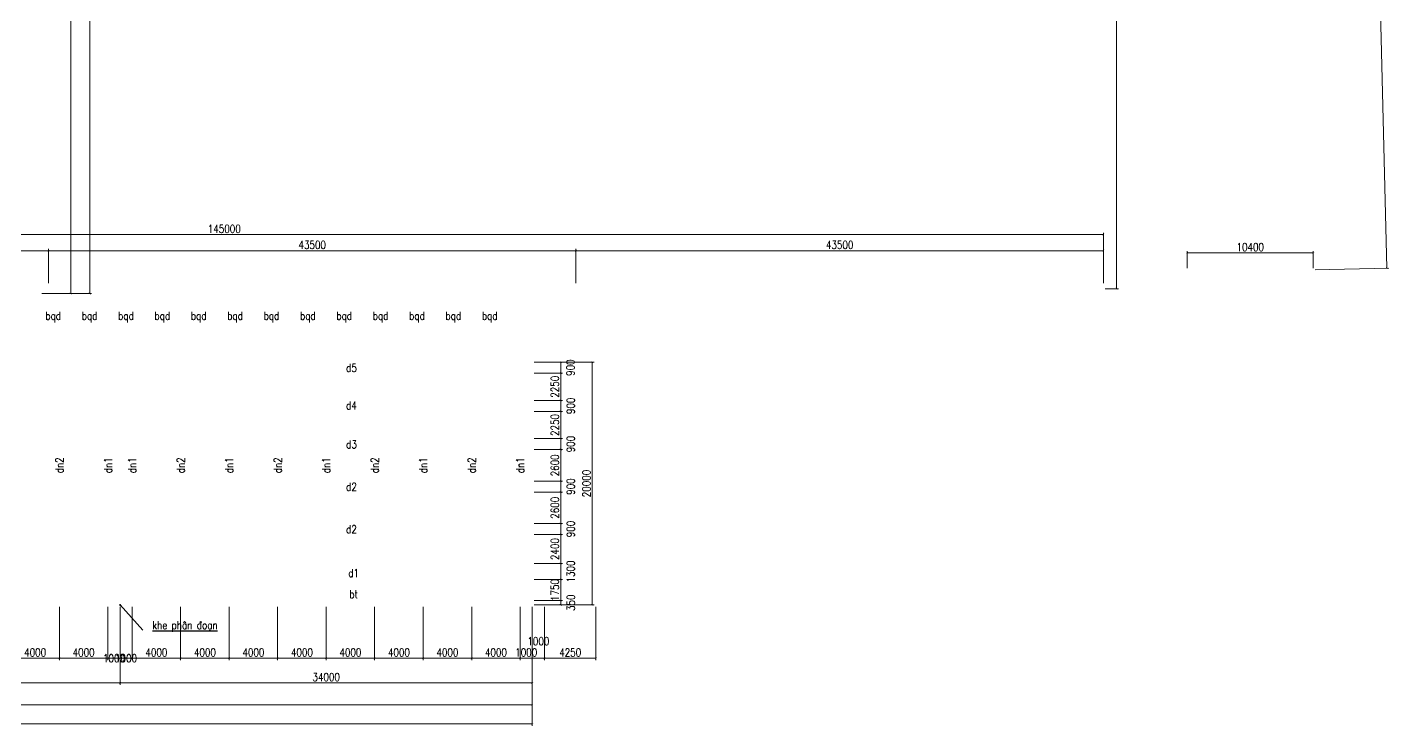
# Model space of a CAD drawing. Header units: inches. Extents: x -1640460 to 2672754, y -1012 to 1209503.
# Drawn here: x 312896 to 425183, y 100738 to 158291 of the extents above; entities that cross this region are included whole.
import ezdxf
from ezdxf.enums import TextEntityAlignment as Align

# ---------------------------------------------------------------- set-up
doc = ezdxf.new("R2010")
doc.units = ezdxf.units.IN
doc.header["$MEASUREMENT"] = 0
doc.layers.add('DAM_KT', color=4, linetype='Continuous')
doc.styles.add('KICH_THUOC', font='vnsimli.shx', dxfattribs={"width": 0.8})
doc.dimstyles.new('DIM_300', dxfattribs={"dimscale": 300, "dimtxt": 2.2, "dimasz": 0.5, "dimexe": 0.5, "dimexo": 0.5, "dimgap": 0.5, "dimtad": 1, "dimdec": 0, "dimdsep": 46, "dimtxsty": 'KICH_THUOC', "dimblk": 'ARCHTICK', "dimcen": 5, "dimclrd": 1, "dimclre": 8, "dimclrt": 256, "dimaunit": 1, "dimadec": 3, "dimazin": 2, "dimtfac": 1, "dimtdec": 0, "dimtix": 1, "dimtmove": 2, "dimatfit": 3, "dimldrblk": 'DOT', "dimfxl": 1, "dimtolj": 1, "dimtzin": 0, "dimlwd": 15, "dimlwe": 9, "dimarcsym": 0})

# ---------------------------------------------------------------- blocks, each defined once
blk = doc.blocks.new('TEXT')
at = {"style": 'KICH_THUOC', "width": 0.8}
blk.add_attdef('NOI_DUNG', text='', height=2.2, dxfattribs=at).set_placement((0, 0), align=Align.BOTTOM_CENTER)
blk = doc.blocks.new('_ArchTick')
at = {"color": 0, "linetype": 'ByBlock', "const_width": 0.15}
blk.add_lwpolyline([(-0.5, -0.5), (0.5, 0.5)], dxfattribs=at)
blk = doc.blocks.new('*D60')
at = {"layer": 'DAM_KT', "color": 8, "lineweight": 9}
for p, q in [((354699, 111044), (357044, 111044)), ((354699, 110694), (357044, 110694))]:
    blk.add_line(p, q, dxfattribs=at)
at = {"layer": 'DAM_KT', "color": 1, "lineweight": 15}
blk.add_line((356894, 110694), (356894, 111044), dxfattribs=at)
at = {"layer": 'Defpoints', "color": 0}
for p in [(354549, 111044), (354549, 110694), (356894, 111044)]:
    blk.add_point(p, dxfattribs=at)
at = {"layer": 'DAM_KT', "color": 1, "lineweight": 15, "xscale": 150, "yscale": 150, "zscale": 150}
for p, rotation in [((356894, 111044), 90), ((356894, 110694), 270)]:
    blk.add_blockref('_ArchTick', p, dxfattribs=dict(at, rotation=rotation))
at = {"layer": 'DAM_KT', "insert": (357729, 110869), "char_height": 660, "attachment_point": 5, "rotation": 90, "style": 'KICH_THUOC'}
blk.add_mtext('\\A1;350', dxfattribs=at)
blk = doc.blocks.new('_Dot')
at = {"color": 0, "linetype": 'ByBlock', "lineweight": -2}
blk.add_line((-0.5, 0), (-1, 0), dxfattribs=at)
at = {"color": 0, "linetype": 'ByBlock', "const_width": 0.5}
blk.add_lwpolyline([(-0.25, 0, 1), (0.25, 0, 1)], format="xyb", close=True, dxfattribs=at)
blk = doc.blocks.new('*D61')
at = {"layer": 'DAM_KT', "color": 8, "lineweight": 9}
for p, q in [((354699, 112794), (357044, 112794)), ((354699, 111044), (357044, 111044))]:
    blk.add_line(p, q, dxfattribs=at)
at = {"layer": 'DAM_KT', "color": 1, "lineweight": 15}
for p, q in [((356894, 112794), (356894, 112944)), ((356894, 111044), (356894, 112794)), ((356894, 111044), (356894, 110894))]:
    blk.add_line(p, q, dxfattribs=at)
at = {"layer": 'Defpoints', "color": 0}
for p in [(354549, 112794), (356894, 112794), (354549, 111044)]:
    blk.add_point(p, dxfattribs=at)
at = {"layer": 'DAM_KT', "color": 1, "lineweight": 15, "xscale": 150, "yscale": 150, "zscale": 150}
for p, rotation in [((356894, 112794), 270), ((356894, 111044), 90)]:
    blk.add_blockref('_ArchTick', p, dxfattribs=dict(at, rotation=rotation))
at = {"layer": 'DAM_KT', "insert": (356414, 111919), "char_height": 660, "attachment_point": 5, "rotation": 90, "style": 'KICH_THUOC'}
blk.add_mtext('\\A1;1750', dxfattribs=at)
blk = doc.blocks.new('*D62')
at = {"layer": 'DAM_KT', "color": 8, "lineweight": 9}
for p, q in [((354699, 114094), (357044, 114094)), ((354699, 112794), (357044, 112794))]:
    blk.add_line(p, q, dxfattribs=at)
at = {"layer": 'DAM_KT', "color": 1, "lineweight": 15}
blk.add_line((356894, 112794), (356894, 114094), dxfattribs=at)
at = {"layer": 'Defpoints', "color": 0}
for p in [(354549, 114094), (356894, 114094), (354549, 112794)]:
    blk.add_point(p, dxfattribs=at)
at = {"layer": 'DAM_KT', "color": 1, "lineweight": 15, "xscale": 150, "yscale": 150, "zscale": 150}
for p, rotation in [((356894, 114094), 90), ((356894, 112794), 270)]:
    blk.add_blockref('_ArchTick', p, dxfattribs=dict(at, rotation=rotation))
at = {"layer": 'DAM_KT', "insert": (357717, 113444), "char_height": 660, "attachment_point": 5, "rotation": 90, "style": 'KICH_THUOC'}
blk.add_mtext('\\A1;1300', dxfattribs=at)
blk = doc.blocks.new('*D63')
at = {"layer": 'DAM_KT', "color": 8, "lineweight": 9}
for p, q in [((354699, 116494), (357044, 116494)), ((354699, 114094), (357044, 114094))]:
    blk.add_line(p, q, dxfattribs=at)
at = {"layer": 'DAM_KT', "color": 1, "lineweight": 15}
blk.add_line((356894, 114094), (356894, 116494), dxfattribs=at)
at = {"layer": 'Defpoints', "color": 0}
for p in [(354549, 116494), (356894, 116494), (354549, 114094)]:
    blk.add_point(p, dxfattribs=at)
at = {"layer": 'DAM_KT', "color": 1, "lineweight": 15, "xscale": 150, "yscale": 150, "zscale": 150}
for p, rotation in [((356894, 116494), 90), ((356894, 114094), 270)]:
    blk.add_blockref('_ArchTick', p, dxfattribs=dict(at, rotation=rotation))
at = {"layer": 'DAM_KT', "insert": (356414, 115294), "char_height": 660, "attachment_point": 5, "rotation": 90, "style": 'KICH_THUOC'}
blk.add_mtext('\\A1;2400', dxfattribs=at)
blk = doc.blocks.new('*D64')
at = {"layer": 'DAM_KT', "color": 8, "lineweight": 9}
for p, q in [((354699, 117394), (357044, 117394)), ((354699, 116494), (357044, 116494))]:
    blk.add_line(p, q, dxfattribs=at)
at = {"layer": 'DAM_KT', "color": 1, "lineweight": 15}
blk.add_line((356894, 116494), (356894, 117394), dxfattribs=at)
at = {"layer": 'Defpoints', "color": 0}
for p in [(354549, 117394), (356894, 117394), (354549, 116494)]:
    blk.add_point(p, dxfattribs=at)
at = {"layer": 'DAM_KT', "color": 1, "lineweight": 15, "xscale": 150, "yscale": 150, "zscale": 150}
for p, rotation in [((356894, 117394), 90), ((356894, 116494), 270)]:
    blk.add_blockref('_ArchTick', p, dxfattribs=dict(at, rotation=rotation))
at = {"layer": 'DAM_KT', "insert": (357717, 116944), "char_height": 660, "attachment_point": 5, "rotation": 90, "style": 'KICH_THUOC'}
blk.add_mtext('\\A1;900', dxfattribs=at)
blk = doc.blocks.new('*D65')
at = {"layer": 'DAM_KT', "color": 8, "lineweight": 9}
for p, q in [((354699, 119994), (357044, 119994)), ((354699, 117394), (357044, 117394))]:
    blk.add_line(p, q, dxfattribs=at)
at = {"layer": 'DAM_KT', "color": 1, "lineweight": 15}
blk.add_line((356894, 117394), (356894, 119994), dxfattribs=at)
at = {"layer": 'Defpoints', "color": 0}
for p in [(354549, 119994), (356894, 119994), (354549, 117394)]:
    blk.add_point(p, dxfattribs=at)
at = {"layer": 'DAM_KT', "color": 1, "lineweight": 15, "xscale": 150, "yscale": 150, "zscale": 150}
for p, rotation in [((356894, 119994), 90), ((356894, 117394), 270)]:
    blk.add_blockref('_ArchTick', p, dxfattribs=dict(at, rotation=rotation))
at = {"layer": 'DAM_KT', "insert": (356414, 118694), "char_height": 660, "attachment_point": 5, "rotation": 90, "style": 'KICH_THUOC'}
blk.add_mtext('\\A1;2600', dxfattribs=at)
blk = doc.blocks.new('*D66')
at = {"layer": 'DAM_KT', "color": 8, "lineweight": 9}
for p, q in [((354699, 120894), (357044, 120894)), ((354699, 119994), (357044, 119994))]:
    blk.add_line(p, q, dxfattribs=at)
at = {"layer": 'DAM_KT', "color": 1, "lineweight": 15}
blk.add_line((356894, 119994), (356894, 120894), dxfattribs=at)
at = {"layer": 'Defpoints', "color": 0}
for p in [(354549, 120894), (356894, 120894), (354549, 119994)]:
    blk.add_point(p, dxfattribs=at)
at = {"layer": 'DAM_KT', "color": 1, "lineweight": 15, "xscale": 150, "yscale": 150, "zscale": 150}
for p, rotation in [((356894, 120894), 90), ((356894, 119994), 270)]:
    blk.add_blockref('_ArchTick', p, dxfattribs=dict(at, rotation=rotation))
at = {"layer": 'DAM_KT', "insert": (357717, 120444), "char_height": 660, "attachment_point": 5, "rotation": 90, "style": 'KICH_THUOC'}
blk.add_mtext('\\A1;900', dxfattribs=at)
blk = doc.blocks.new('*D67')
at = {"layer": 'DAM_KT', "color": 8, "lineweight": 9}
for p, q in [((354699, 123494), (357044, 123494)), ((354699, 120894), (357044, 120894))]:
    blk.add_line(p, q, dxfattribs=at)
at = {"layer": 'DAM_KT', "color": 1, "lineweight": 15}
blk.add_line((356894, 120894), (356894, 123494), dxfattribs=at)
at = {"layer": 'Defpoints', "color": 0}
for p in [(354549, 123494), (356894, 123494), (354549, 120894)]:
    blk.add_point(p, dxfattribs=at)
at = {"layer": 'DAM_KT', "color": 1, "lineweight": 15, "xscale": 150, "yscale": 150, "zscale": 150}
for p, rotation in [((356894, 123494), 90), ((356894, 120894), 270)]:
    blk.add_blockref('_ArchTick', p, dxfattribs=dict(at, rotation=rotation))
at = {"layer": 'DAM_KT', "insert": (356414, 122194), "char_height": 660, "attachment_point": 5, "rotation": 90, "style": 'KICH_THUOC'}
blk.add_mtext('\\A1;2600', dxfattribs=at)
blk = doc.blocks.new('*D68')
at = {"layer": 'DAM_KT', "color": 8, "lineweight": 9}
for p, q in [((354699, 124394), (357044, 124394)), ((354699, 123494), (357044, 123494))]:
    blk.add_line(p, q, dxfattribs=at)
at = {"layer": 'DAM_KT', "color": 1, "lineweight": 15}
blk.add_line((356894, 123494), (356894, 124394), dxfattribs=at)
at = {"layer": 'Defpoints', "color": 0}
for p in [(354549, 124394), (356894, 124394), (354549, 123494)]:
    blk.add_point(p, dxfattribs=at)
at = {"layer": 'DAM_KT', "color": 1, "lineweight": 15, "xscale": 150, "yscale": 150, "zscale": 150}
for p, rotation in [((356894, 124394), 90), ((356894, 123494), 270)]:
    blk.add_blockref('_ArchTick', p, dxfattribs=dict(at, rotation=rotation))
at = {"layer": 'DAM_KT', "insert": (357717, 123944), "char_height": 660, "attachment_point": 5, "rotation": 90, "style": 'KICH_THUOC'}
blk.add_mtext('\\A1;900', dxfattribs=at)
blk = doc.blocks.new('*D69')
at = {"layer": 'DAM_KT', "color": 8, "lineweight": 9}
for p, q in [((354699, 126644), (357044, 126644)), ((354699, 124394), (357044, 124394))]:
    blk.add_line(p, q, dxfattribs=at)
at = {"layer": 'DAM_KT', "color": 1, "lineweight": 15}
blk.add_line((356894, 124394), (356894, 126644), dxfattribs=at)
at = {"layer": 'Defpoints', "color": 0}
for p in [(354549, 126644), (356894, 126644), (354549, 124394)]:
    blk.add_point(p, dxfattribs=at)
at = {"layer": 'DAM_KT', "color": 1, "lineweight": 15, "xscale": 150, "yscale": 150, "zscale": 150}
for p, rotation in [((356894, 126644), 90), ((356894, 124394), 270)]:
    blk.add_blockref('_ArchTick', p, dxfattribs=dict(at, rotation=rotation))
at = {"layer": 'DAM_KT', "insert": (356414, 125519), "char_height": 660, "attachment_point": 5, "rotation": 90, "style": 'KICH_THUOC'}
blk.add_mtext('\\A1;2250', dxfattribs=at)
blk = doc.blocks.new('*D70')
at = {"layer": 'DAM_KT', "color": 8, "lineweight": 9}
for p, q in [((354699, 127544), (357044, 127544)), ((354699, 126644), (357044, 126644))]:
    blk.add_line(p, q, dxfattribs=at)
at = {"layer": 'DAM_KT', "color": 1, "lineweight": 15}
blk.add_line((356894, 126644), (356894, 127544), dxfattribs=at)
at = {"layer": 'Defpoints', "color": 0}
for p in [(354549, 127544), (356894, 127544), (354549, 126644)]:
    blk.add_point(p, dxfattribs=at)
at = {"layer": 'DAM_KT', "color": 1, "lineweight": 15, "xscale": 150, "yscale": 150, "zscale": 150}
for p, rotation in [((356894, 127544), 90), ((356894, 126644), 270)]:
    blk.add_blockref('_ArchTick', p, dxfattribs=dict(at, rotation=rotation))
at = {"layer": 'DAM_KT', "insert": (357717, 127094), "char_height": 660, "attachment_point": 5, "rotation": 90, "style": 'KICH_THUOC'}
blk.add_mtext('\\A1;900', dxfattribs=at)
blk = doc.blocks.new('*D71')
at = {"layer": 'DAM_KT', "color": 8, "lineweight": 9}
for p, q in [((354699, 129794), (357044, 129794)), ((354699, 127544), (357044, 127544))]:
    blk.add_line(p, q, dxfattribs=at)
at = {"layer": 'DAM_KT', "color": 1, "lineweight": 15}
blk.add_line((356894, 127544), (356894, 129794), dxfattribs=at)
at = {"layer": 'Defpoints', "color": 0}
for p in [(354549, 129794), (356894, 129794), (354549, 127544)]:
    blk.add_point(p, dxfattribs=at)
at = {"layer": 'DAM_KT', "color": 1, "lineweight": 15, "xscale": 150, "yscale": 150, "zscale": 150}
for p, rotation in [((356894, 129794), 90), ((356894, 127544), 270)]:
    blk.add_blockref('_ArchTick', p, dxfattribs=dict(at, rotation=rotation))
at = {"layer": 'DAM_KT', "insert": (356414, 128669), "char_height": 660, "attachment_point": 5, "rotation": 90, "style": 'KICH_THUOC'}
blk.add_mtext('\\A1;2250', dxfattribs=at)
blk = doc.blocks.new('*D72')
at = {"layer": 'DAM_KT', "color": 8, "lineweight": 9}
for p, q in [((354699, 130694), (357044, 130694)), ((354699, 129794), (357044, 129794))]:
    blk.add_line(p, q, dxfattribs=at)
at = {"layer": 'DAM_KT', "color": 1, "lineweight": 15}
blk.add_line((356894, 129794), (356894, 130694), dxfattribs=at)
at = {"layer": 'Defpoints', "color": 0}
for p in [(354549, 130694), (356894, 130694), (354549, 129794)]:
    blk.add_point(p, dxfattribs=at)
at = {"layer": 'DAM_KT', "color": 1, "lineweight": 15, "xscale": 150, "yscale": 150, "zscale": 150}
for p, rotation in [((356894, 130694), 90), ((356894, 129794), 270)]:
    blk.add_blockref('_ArchTick', p, dxfattribs=dict(at, rotation=rotation))
at = {"layer": 'DAM_KT', "insert": (357696, 130244), "char_height": 660, "attachment_point": 5, "rotation": 90, "style": 'KICH_THUOC'}
blk.add_mtext('\\A1;900', dxfattribs=at)
blk = doc.blocks.new('*D73')
at = {"layer": 'DAM_KT', "color": 8, "lineweight": 9}
for p, q in [((354699, 130694), (359645, 130694)), ((354699, 110694), (359645, 110694))]:
    blk.add_line(p, q, dxfattribs=at)
at = {"layer": 'DAM_KT', "color": 1, "lineweight": 15}
blk.add_line((359495, 110694), (359495, 130694), dxfattribs=at)
at = {"layer": 'Defpoints', "color": 0}
for p in [(354549, 130694), (359495, 130694), (354549, 110694)]:
    blk.add_point(p, dxfattribs=at)
at = {"layer": 'DAM_KT', "color": 1, "lineweight": 15, "xscale": 150, "yscale": 150, "zscale": 150}
for p, rotation in [((359495, 130694), 90), ((359495, 110694), 270)]:
    blk.add_blockref('_ArchTick', p, dxfattribs=dict(at, rotation=rotation))
at = {"layer": 'DAM_KT', "insert": (359015, 120694), "char_height": 660, "attachment_point": 5, "rotation": 90, "style": 'KICH_THUOC'}
blk.add_mtext('\\A1;20000', dxfattribs=at)
blk = doc.blocks.new('*D74')
at = {"layer": 'DAM_KT', "color": 8, "lineweight": 9}
for p, q in [((320549, 110544), (320549, 104119)), ((354549, 110244), (354549, 104119))]:
    blk.add_line(p, q, dxfattribs=at)
at = {"layer": 'DAM_KT', "color": 1, "lineweight": 15}
blk.add_line((320549, 104269), (354549, 104269), dxfattribs=at)
at = {"layer": 'Defpoints', "color": 0}
for p in [(320549, 110694), (354549, 110394), (354549, 104269)]:
    blk.add_point(p, dxfattribs=at)
at = {"layer": 'DAM_KT', "color": 1, "lineweight": 15, "xscale": 150, "yscale": 150, "zscale": 150, "rotation": 180}
blk.add_blockref('_ArchTick', (320549, 104269), dxfattribs=at)
at = {"layer": 'DAM_KT', "color": 1, "lineweight": 15, "xscale": 150, "yscale": 150, "zscale": 150}
blk.add_blockref('_ArchTick', (354549, 104269), dxfattribs=at)
at = {"layer": 'DAM_KT', "insert": (337549, 104749), "char_height": 660, "attachment_point": 5, "style": 'KICH_THUOC'}
blk.add_mtext('\\A1;34000', dxfattribs=at)
blk = doc.blocks.new('*D75')
at = {"layer": 'DAM_KT', "color": 8, "lineweight": 9}
for p, q in [((286549, 110544), (286549, 104119)), ((320549, 110244), (320549, 104119))]:
    blk.add_line(p, q, dxfattribs=at)
at = {"layer": 'DAM_KT', "color": 1, "lineweight": 15}
blk.add_line((286549, 104269), (320549, 104269), dxfattribs=at)
at = {"layer": 'Defpoints', "color": 0}
for p in [(286549, 110694), (320549, 110394), (320549, 104269)]:
    blk.add_point(p, dxfattribs=at)
at = {"layer": 'DAM_KT', "color": 1, "lineweight": 15, "xscale": 150, "yscale": 150, "zscale": 150, "rotation": 180}
blk.add_blockref('_ArchTick', (286549, 104269), dxfattribs=at)
at = {"layer": 'DAM_KT', "color": 1, "lineweight": 15, "xscale": 150, "yscale": 150, "zscale": 150}
blk.add_blockref('_ArchTick', (320549, 104269), dxfattribs=at)
at = {"layer": 'DAM_KT', "insert": (303549, 104749), "char_height": 660, "attachment_point": 5, "style": 'KICH_THUOC'}
blk.add_mtext('\\A1;34000', dxfattribs=at)
blk = doc.blocks.new('*D77')
at = {"layer": 'DAM_KT', "color": 8, "lineweight": 9}
for p, q in [((252549, 110544), (252549, 102311)), ((354549, 110544), (354549, 102311))]:
    blk.add_line(p, q, dxfattribs=at)
at = {"layer": 'DAM_KT', "color": 1, "lineweight": 15}
blk.add_line((354549, 102461), (252549, 102461), dxfattribs=at)
at = {"layer": 'Defpoints', "color": 0}
for p in [(252549, 110694), (354549, 110694), (252549, 102461)]:
    blk.add_point(p, dxfattribs=at)
at = {"layer": 'DAM_KT', "color": 1, "lineweight": 15, "xscale": 150, "yscale": 150, "zscale": 150, "rotation": 180}
blk.add_blockref('_ArchTick', (252549, 102461), dxfattribs=at)
at = {"layer": 'DAM_KT', "color": 1, "lineweight": 15, "xscale": 150, "yscale": 150, "zscale": 150}
blk.add_blockref('_ArchTick', (354549, 102461), dxfattribs=at)
at = {"layer": 'DAM_KT', "insert": (303549, 102941), "char_height": 660, "attachment_point": 5, "style": 'KICH_THUOC'}
blk.add_mtext('\\A1;102000', dxfattribs=at)
blk = doc.blocks.new('*D78')
at = {"layer": 'DAM_KT', "color": 8, "lineweight": 9}
for p, q in [((320549, 110544), (320549, 106145)), ((321549, 110544), (321549, 106145))]:
    blk.add_line(p, q, dxfattribs=at)
at = {"layer": 'DAM_KT', "color": 1, "lineweight": 15}
blk.add_line((321549, 106295), (320549, 106295), dxfattribs=at)
at = {"layer": 'Defpoints', "color": 0}
for p in [(320549, 110694), (321549, 110694), (320549, 106295)]:
    blk.add_point(p, dxfattribs=at)
at = {"layer": 'DAM_KT', "color": 1, "lineweight": 15, "xscale": 150, "yscale": 150, "zscale": 150, "rotation": 180}
blk.add_blockref('_ArchTick', (320549, 106295), dxfattribs=at)
at = {"layer": 'DAM_KT', "color": 1, "lineweight": 15, "xscale": 150, "yscale": 150, "zscale": 150}
blk.add_blockref('_ArchTick', (321549, 106295), dxfattribs=at)
at = {"layer": 'DAM_KT', "insert": (321049, 106295), "char_height": 660, "attachment_point": 5, "style": 'KICH_THUOC'}
blk.add_mtext('\\A1;1000', dxfattribs=at)
blk = doc.blocks.new('*D79')
at = {"layer": 'DAM_KT', "color": 8, "lineweight": 9}
for p, q in [((321549, 110544), (321549, 106145)), ((325549, 110544), (325549, 106145))]:
    blk.add_line(p, q, dxfattribs=at)
at = {"layer": 'DAM_KT', "color": 1, "lineweight": 15}
blk.add_line((321549, 106295), (325549, 106295), dxfattribs=at)
at = {"layer": 'Defpoints', "color": 0}
for p in [(321549, 110694), (325549, 110694), (325549, 106295)]:
    blk.add_point(p, dxfattribs=at)
at = {"layer": 'DAM_KT', "color": 1, "lineweight": 15, "xscale": 150, "yscale": 150, "zscale": 150, "rotation": 180}
blk.add_blockref('_ArchTick', (321549, 106295), dxfattribs=at)
at = {"layer": 'DAM_KT', "color": 1, "lineweight": 15, "xscale": 150, "yscale": 150, "zscale": 150}
blk.add_blockref('_ArchTick', (325549, 106295), dxfattribs=at)
at = {"layer": 'DAM_KT', "insert": (323549, 106775), "char_height": 660, "attachment_point": 5, "style": 'KICH_THUOC'}
blk.add_mtext('\\A1;4000', dxfattribs=at)
blk = doc.blocks.new('*D80')
at = {"layer": 'DAM_KT', "color": 8, "lineweight": 9}
for p, q in [((353549, 110544), (353549, 106145)), ((354549, 110544), (354549, 106145))]:
    blk.add_line(p, q, dxfattribs=at)
at = {"layer": 'DAM_KT', "color": 1, "lineweight": 15}
for p, q in [((353549, 106295), (353399, 106295)), ((353549, 106295), (354549, 106295)), ((354549, 106295), (354699, 106295))]:
    blk.add_line(p, q, dxfattribs=at)
at = {"layer": 'Defpoints', "color": 0}
for p in [(353549, 110694), (354549, 110694), (354549, 106295)]:
    blk.add_point(p, dxfattribs=at)
at = {"layer": 'DAM_KT', "color": 1, "lineweight": 15, "xscale": 150, "yscale": 150, "zscale": 150}
blk.add_blockref('_ArchTick', (353549, 106295), dxfattribs=at)
at = {"layer": 'DAM_KT', "color": 1, "lineweight": 15, "xscale": 150, "yscale": 150, "zscale": 150, "rotation": 180}
blk.add_blockref('_ArchTick', (354549, 106295), dxfattribs=at)
at = {"layer": 'DAM_KT', "insert": (354049, 106775), "char_height": 660, "attachment_point": 5, "style": 'KICH_THUOC'}
blk.add_mtext('\\A1;1000', dxfattribs=at)
blk = doc.blocks.new('*D81')
at = {"layer": 'DAM_KT', "color": 8, "lineweight": 9}
for p, q in [((325549, 110544), (325549, 106145)), ((329549, 110544), (329549, 106145))]:
    blk.add_line(p, q, dxfattribs=at)
at = {"layer": 'DAM_KT', "color": 1, "lineweight": 15}
blk.add_line((325549, 106295), (329549, 106295), dxfattribs=at)
at = {"layer": 'Defpoints', "color": 0}
for p in [(325549, 110694), (329549, 110694), (329549, 106295)]:
    blk.add_point(p, dxfattribs=at)
at = {"layer": 'DAM_KT', "color": 1, "lineweight": 15, "xscale": 150, "yscale": 150, "zscale": 150, "rotation": 180}
blk.add_blockref('_ArchTick', (325549, 106295), dxfattribs=at)
at = {"layer": 'DAM_KT', "color": 1, "lineweight": 15, "xscale": 150, "yscale": 150, "zscale": 150}
blk.add_blockref('_ArchTick', (329549, 106295), dxfattribs=at)
at = {"layer": 'DAM_KT', "insert": (327549, 106775), "char_height": 660, "attachment_point": 5, "style": 'KICH_THUOC'}
blk.add_mtext('\\A1;4000', dxfattribs=at)
blk = doc.blocks.new('*D82')
at = {"layer": 'DAM_KT', "color": 8, "lineweight": 9}
for p, q in [((329549, 110544), (329549, 106145)), ((333549, 110544), (333549, 106145))]:
    blk.add_line(p, q, dxfattribs=at)
at = {"layer": 'DAM_KT', "color": 1, "lineweight": 15}
blk.add_line((329549, 106295), (333549, 106295), dxfattribs=at)
at = {"layer": 'Defpoints', "color": 0}
for p in [(329549, 110694), (333549, 110694), (333549, 106295)]:
    blk.add_point(p, dxfattribs=at)
at = {"layer": 'DAM_KT', "color": 1, "lineweight": 15, "xscale": 150, "yscale": 150, "zscale": 150, "rotation": 180}
blk.add_blockref('_ArchTick', (329549, 106295), dxfattribs=at)
at = {"layer": 'DAM_KT', "color": 1, "lineweight": 15, "xscale": 150, "yscale": 150, "zscale": 150}
blk.add_blockref('_ArchTick', (333549, 106295), dxfattribs=at)
at = {"layer": 'DAM_KT', "insert": (331549, 106775), "char_height": 660, "attachment_point": 5, "style": 'KICH_THUOC'}
blk.add_mtext('\\A1;4000', dxfattribs=at)
blk = doc.blocks.new('*D83')
at = {"layer": 'DAM_KT', "color": 8, "lineweight": 9}
for p, q in [((333549, 110544), (333549, 106145)), ((337549, 110544), (337549, 106145))]:
    blk.add_line(p, q, dxfattribs=at)
at = {"layer": 'DAM_KT', "color": 1, "lineweight": 15}
blk.add_line((333549, 106295), (337549, 106295), dxfattribs=at)
at = {"layer": 'Defpoints', "color": 0}
for p in [(333549, 110694), (337549, 110694), (337549, 106295)]:
    blk.add_point(p, dxfattribs=at)
at = {"layer": 'DAM_KT', "color": 1, "lineweight": 15, "xscale": 150, "yscale": 150, "zscale": 150, "rotation": 180}
blk.add_blockref('_ArchTick', (333549, 106295), dxfattribs=at)
at = {"layer": 'DAM_KT', "color": 1, "lineweight": 15, "xscale": 150, "yscale": 150, "zscale": 150}
blk.add_blockref('_ArchTick', (337549, 106295), dxfattribs=at)
at = {"layer": 'DAM_KT', "insert": (335549, 106775), "char_height": 660, "attachment_point": 5, "style": 'KICH_THUOC'}
blk.add_mtext('\\A1;4000', dxfattribs=at)
blk = doc.blocks.new('*D84')
at = {"layer": 'DAM_KT', "color": 8, "lineweight": 9}
for p, q in [((337549, 110544), (337549, 106145)), ((341549, 110544), (341549, 106145))]:
    blk.add_line(p, q, dxfattribs=at)
at = {"layer": 'DAM_KT', "color": 1, "lineweight": 15}
blk.add_line((337549, 106295), (341549, 106295), dxfattribs=at)
at = {"layer": 'Defpoints', "color": 0}
for p in [(337549, 110694), (341549, 110694), (341549, 106295)]:
    blk.add_point(p, dxfattribs=at)
at = {"layer": 'DAM_KT', "color": 1, "lineweight": 15, "xscale": 150, "yscale": 150, "zscale": 150, "rotation": 180}
blk.add_blockref('_ArchTick', (337549, 106295), dxfattribs=at)
at = {"layer": 'DAM_KT', "color": 1, "lineweight": 15, "xscale": 150, "yscale": 150, "zscale": 150}
blk.add_blockref('_ArchTick', (341549, 106295), dxfattribs=at)
at = {"layer": 'DAM_KT', "insert": (339549, 106775), "char_height": 660, "attachment_point": 5, "style": 'KICH_THUOC'}
blk.add_mtext('\\A1;4000', dxfattribs=at)
blk = doc.blocks.new('*D85')
at = {"layer": 'DAM_KT', "color": 8, "lineweight": 9}
for p, q in [((341549, 110544), (341549, 106145)), ((345549, 110544), (345549, 106145))]:
    blk.add_line(p, q, dxfattribs=at)
at = {"layer": 'DAM_KT', "color": 1, "lineweight": 15}
blk.add_line((341549, 106295), (345549, 106295), dxfattribs=at)
at = {"layer": 'Defpoints', "color": 0}
for p in [(341549, 110694), (345549, 110694), (345549, 106295)]:
    blk.add_point(p, dxfattribs=at)
at = {"layer": 'DAM_KT', "color": 1, "lineweight": 15, "xscale": 150, "yscale": 150, "zscale": 150, "rotation": 180}
blk.add_blockref('_ArchTick', (341549, 106295), dxfattribs=at)
at = {"layer": 'DAM_KT', "color": 1, "lineweight": 15, "xscale": 150, "yscale": 150, "zscale": 150}
blk.add_blockref('_ArchTick', (345549, 106295), dxfattribs=at)
at = {"layer": 'DAM_KT', "insert": (343549, 106775), "char_height": 660, "attachment_point": 5, "style": 'KICH_THUOC'}
blk.add_mtext('\\A1;4000', dxfattribs=at)
blk = doc.blocks.new('*D86')
at = {"layer": 'DAM_KT', "color": 8, "lineweight": 9}
for p, q in [((345549, 110544), (345549, 106145)), ((349549, 110544), (349549, 106145))]:
    blk.add_line(p, q, dxfattribs=at)
at = {"layer": 'DAM_KT', "color": 1, "lineweight": 15}
blk.add_line((345549, 106295), (349549, 106295), dxfattribs=at)
at = {"layer": 'Defpoints', "color": 0}
for p in [(345549, 110694), (349549, 110694), (349549, 106295)]:
    blk.add_point(p, dxfattribs=at)
at = {"layer": 'DAM_KT', "color": 1, "lineweight": 15, "xscale": 150, "yscale": 150, "zscale": 150, "rotation": 180}
blk.add_blockref('_ArchTick', (345549, 106295), dxfattribs=at)
at = {"layer": 'DAM_KT', "color": 1, "lineweight": 15, "xscale": 150, "yscale": 150, "zscale": 150}
blk.add_blockref('_ArchTick', (349549, 106295), dxfattribs=at)
at = {"layer": 'DAM_KT', "insert": (347549, 106775), "char_height": 660, "attachment_point": 5, "style": 'KICH_THUOC'}
blk.add_mtext('\\A1;4000', dxfattribs=at)
blk = doc.blocks.new('*D87')
at = {"layer": 'DAM_KT', "color": 8, "lineweight": 9}
for p, q in [((349549, 110544), (349549, 106145)), ((353549, 110544), (353549, 106145))]:
    blk.add_line(p, q, dxfattribs=at)
at = {"layer": 'DAM_KT', "color": 1, "lineweight": 15}
blk.add_line((349549, 106295), (353549, 106295), dxfattribs=at)
at = {"layer": 'Defpoints', "color": 0}
for p in [(349549, 110694), (353549, 110694), (353549, 106295)]:
    blk.add_point(p, dxfattribs=at)
at = {"layer": 'DAM_KT', "color": 1, "lineweight": 15, "xscale": 150, "yscale": 150, "zscale": 150, "rotation": 180}
blk.add_blockref('_ArchTick', (349549, 106295), dxfattribs=at)
at = {"layer": 'DAM_KT', "color": 1, "lineweight": 15, "xscale": 150, "yscale": 150, "zscale": 150}
blk.add_blockref('_ArchTick', (353549, 106295), dxfattribs=at)
at = {"layer": 'DAM_KT', "insert": (351549, 106775), "char_height": 660, "attachment_point": 5, "style": 'KICH_THUOC'}
blk.add_mtext('\\A1;4000', dxfattribs=at)
blk = doc.blocks.new('*D90')
at = {"layer": 'DAM_KT', "color": 8, "lineweight": 9}
for p, q in [((319549, 110544), (319549, 106145)), ((320549, 110544), (320549, 106145))]:
    blk.add_line(p, q, dxfattribs=at)
at = {"layer": 'DAM_KT', "color": 1, "lineweight": 15}
blk.add_line((319549, 106295), (320549, 106295), dxfattribs=at)
at = {"layer": 'Defpoints', "color": 0}
for p in [(319549, 110694), (320549, 110694), (320549, 106295)]:
    blk.add_point(p, dxfattribs=at)
at = {"layer": 'DAM_KT', "color": 1, "lineweight": 15, "xscale": 150, "yscale": 150, "zscale": 150, "rotation": 180}
blk.add_blockref('_ArchTick', (319549, 106295), dxfattribs=at)
at = {"layer": 'DAM_KT', "color": 1, "lineweight": 15, "xscale": 150, "yscale": 150, "zscale": 150}
blk.add_blockref('_ArchTick', (320549, 106295), dxfattribs=at)
at = {"layer": 'DAM_KT', "insert": (320049, 106295), "char_height": 660, "attachment_point": 5, "style": 'KICH_THUOC'}
blk.add_mtext('\\A1;1000', dxfattribs=at)
blk = doc.blocks.new('*D96')
at = {"layer": 'DAM_KT', "color": 8, "lineweight": 9}
for p, q in [((311549, 110544), (311549, 106145)), ((315549, 110544), (315549, 106145))]:
    blk.add_line(p, q, dxfattribs=at)
at = {"layer": 'DAM_KT', "color": 1, "lineweight": 15}
blk.add_line((311549, 106295), (315549, 106295), dxfattribs=at)
at = {"layer": 'Defpoints', "color": 0}
for p in [(311549, 110694), (315549, 110694), (315549, 106295)]:
    blk.add_point(p, dxfattribs=at)
at = {"layer": 'DAM_KT', "color": 1, "lineweight": 15, "xscale": 150, "yscale": 150, "zscale": 150, "rotation": 180}
blk.add_blockref('_ArchTick', (311549, 106295), dxfattribs=at)
at = {"layer": 'DAM_KT', "color": 1, "lineweight": 15, "xscale": 150, "yscale": 150, "zscale": 150}
blk.add_blockref('_ArchTick', (315549, 106295), dxfattribs=at)
at = {"layer": 'DAM_KT', "insert": (313549, 106775), "char_height": 660, "attachment_point": 5, "style": 'KICH_THUOC'}
blk.add_mtext('\\A1;4000', dxfattribs=at)
blk = doc.blocks.new('*D97')
at = {"layer": 'DAM_KT', "color": 8, "lineweight": 9}
for p, q in [((315549, 110544), (315549, 106145)), ((319549, 110544), (319549, 106145))]:
    blk.add_line(p, q, dxfattribs=at)
at = {"layer": 'DAM_KT', "color": 1, "lineweight": 15}
blk.add_line((315549, 106295), (319549, 106295), dxfattribs=at)
at = {"layer": 'Defpoints', "color": 0}
for p in [(315549, 110694), (319549, 110694), (319549, 106295)]:
    blk.add_point(p, dxfattribs=at)
at = {"layer": 'DAM_KT', "color": 1, "lineweight": 15, "xscale": 150, "yscale": 150, "zscale": 150, "rotation": 180}
blk.add_blockref('_ArchTick', (315549, 106295), dxfattribs=at)
at = {"layer": 'DAM_KT', "color": 1, "lineweight": 15, "xscale": 150, "yscale": 150, "zscale": 150}
blk.add_blockref('_ArchTick', (319549, 106295), dxfattribs=at)
at = {"layer": 'DAM_KT', "insert": (317549, 106775), "char_height": 660, "attachment_point": 5, "style": 'KICH_THUOC'}
blk.add_mtext('\\A1;4000', dxfattribs=at)
blk = doc.blocks.new('*D244')
at = {"layer": 'DAM_KT', "color": 8, "lineweight": 9}
for p, q in [((207249, 110544), (207249, 100738)), ((354549, 110544), (354549, 100738))]:
    blk.add_line(p, q, dxfattribs=at)
at = {"layer": 'DAM_KT', "color": 1, "lineweight": 15}
blk.add_line((207249, 100888), (354549, 100888), dxfattribs=at)
at = {"layer": 'Defpoints', "color": 0}
for p in [(207249, 110694), (354549, 110694), (354549, 100888)]:
    blk.add_point(p, dxfattribs=at)
at = {"layer": 'DAM_KT', "color": 1, "lineweight": 15, "xscale": 150, "yscale": 150, "zscale": 150, "rotation": 180}
blk.add_blockref('_ArchTick', (207249, 100888), dxfattribs=at)
at = {"layer": 'DAM_KT', "color": 1, "lineweight": 15, "xscale": 150, "yscale": 150, "zscale": 150}
blk.add_blockref('_ArchTick', (354549, 100888), dxfattribs=at)
at = {"layer": 'DAM_KT', "insert": (280899, 101368), "char_height": 660, "attachment_point": 5, "style": 'KICH_THUOC'}
blk.add_mtext('\\A1;147300', dxfattribs=at)
blk = doc.blocks.new('*D177')
at = {"layer": 'DAM_KT', "color": 8, "lineweight": 9}
for p, q in [((408559, 138444), (408559, 139846)), ((418959, 138444), (418959, 139846))]:
    blk.add_line(p, q, dxfattribs=at)
at = {"layer": 'DAM_KT', "color": 1, "lineweight": 15}
blk.add_line((408559, 139696), (418959, 139696), dxfattribs=at)
at = {"layer": 'Defpoints', "color": 0}
for p in [(418959, 139696), (408559, 138294), (418959, 138294)]:
    blk.add_point(p, dxfattribs=at)
at = {"layer": 'DAM_KT', "color": 1, "lineweight": 15, "xscale": 150, "yscale": 150, "zscale": 150, "rotation": 180}
blk.add_blockref('_ArchTick', (408559, 139696), dxfattribs=at)
at = {"layer": 'DAM_KT', "color": 1, "lineweight": 15, "xscale": 150, "yscale": 150, "zscale": 150}
blk.add_blockref('_ArchTick', (418959, 139696), dxfattribs=at)
at = {"layer": 'DAM_KT', "insert": (413759, 140176), "char_height": 660, "attachment_point": 5, "style": 'KICH_THUOC'}
blk.add_mtext('\\A1;10400', dxfattribs=at)
blk = doc.blocks.new('BAN_QUA_DO')
at = {"layer": 'DAM_KT', "xscale": 300, "yscale": 300}
blk.add_blockref('TEXT', (1490, 1500), dxfattribs=at).add_auto_attribs({'NOI_DUNG': 'bqd'})
blk = doc.blocks.new('*D211')
at = {"layer": 'DAM_KT', "color": 8, "lineweight": 9}
for p, q in [((304649, 137194), (304649, 140029)), ((314649, 137194), (314649, 140029))]:
    blk.add_line(p, q, dxfattribs=at)
at = {"layer": 'DAM_KT', "color": 1, "lineweight": 15}
blk.add_line((304649, 139879), (314649, 139879), dxfattribs=at)
at = {"layer": 'Defpoints', "color": 0}
for p in [(314649, 139879), (304649, 137044), (314649, 137044)]:
    blk.add_point(p, dxfattribs=at)
at = {"layer": 'DAM_KT', "color": 1, "lineweight": 15, "xscale": 150, "yscale": 150, "zscale": 150, "rotation": 180}
blk.add_blockref('_ArchTick', (304649, 139879), dxfattribs=at)
at = {"layer": 'DAM_KT', "color": 1, "lineweight": 15, "xscale": 150, "yscale": 150, "zscale": 150}
blk.add_blockref('_ArchTick', (314649, 139879), dxfattribs=at)
at = {"layer": 'DAM_KT', "insert": (309649, 140359), "char_height": 660, "attachment_point": 5, "style": 'KICH_THUOC'}
blk.add_mtext('\\A1;10000', dxfattribs=at)
blk = doc.blocks.new('*D212')
at = {"layer": 'DAM_KT', "color": 8, "lineweight": 9}
for p, q in [((314649, 137194), (314649, 140029)), ((358149, 137194), (358149, 140029))]:
    blk.add_line(p, q, dxfattribs=at)
at = {"layer": 'DAM_KT', "color": 1, "lineweight": 15}
blk.add_line((314649, 139879), (358149, 139879), dxfattribs=at)
at = {"layer": 'Defpoints', "color": 0}
for p in [(358149, 139879), (314649, 137044), (358149, 137044)]:
    blk.add_point(p, dxfattribs=at)
at = {"layer": 'DAM_KT', "color": 1, "lineweight": 15, "xscale": 150, "yscale": 150, "zscale": 150, "rotation": 180}
blk.add_blockref('_ArchTick', (314649, 139879), dxfattribs=at)
at = {"layer": 'DAM_KT', "color": 1, "lineweight": 15, "xscale": 150, "yscale": 150, "zscale": 150}
blk.add_blockref('_ArchTick', (358149, 139879), dxfattribs=at)
at = {"layer": 'DAM_KT', "insert": (336399, 140359), "char_height": 660, "attachment_point": 5, "style": 'KICH_THUOC'}
blk.add_mtext('\\A1;43500', dxfattribs=at)
blk = doc.blocks.new('*D213')
at = {"layer": 'DAM_KT', "color": 8, "lineweight": 9}
for p, q in [((358149, 137194), (358149, 140029)), ((401649, 137194), (401649, 140029))]:
    blk.add_line(p, q, dxfattribs=at)
at = {"layer": 'DAM_KT', "color": 1, "lineweight": 15}
blk.add_line((358149, 139879), (401649, 139879), dxfattribs=at)
at = {"layer": 'Defpoints', "color": 0}
for p in [(401649, 139879), (358149, 137044), (401649, 137044)]:
    blk.add_point(p, dxfattribs=at)
at = {"layer": 'DAM_KT', "color": 1, "lineweight": 15, "xscale": 150, "yscale": 150, "zscale": 150, "rotation": 180}
blk.add_blockref('_ArchTick', (358149, 139879), dxfattribs=at)
at = {"layer": 'DAM_KT', "color": 1, "lineweight": 15, "xscale": 150, "yscale": 150, "zscale": 150}
blk.add_blockref('_ArchTick', (401649, 139879), dxfattribs=at)
at = {"layer": 'DAM_KT', "insert": (379899, 140359), "char_height": 660, "attachment_point": 5, "style": 'KICH_THUOC'}
blk.add_mtext('\\A1;43500', dxfattribs=at)
blk = doc.blocks.new('*D214')
at = {"layer": 'DAM_KT', "color": 8, "lineweight": 9}
for p, q in [((256649, 137194), (256649, 141353)), ((401649, 137194), (401649, 141353))]:
    blk.add_line(p, q, dxfattribs=at)
at = {"layer": 'DAM_KT', "color": 1, "lineweight": 15}
blk.add_line((256649, 141203), (401649, 141203), dxfattribs=at)
at = {"layer": 'Defpoints', "color": 0}
for p in [(401649, 141203), (256649, 137044), (401649, 137044)]:
    blk.add_point(p, dxfattribs=at)
at = {"layer": 'DAM_KT', "color": 1, "lineweight": 15, "xscale": 150, "yscale": 150, "zscale": 150, "rotation": 180}
blk.add_blockref('_ArchTick', (256649, 141203), dxfattribs=at)
at = {"layer": 'DAM_KT', "color": 1, "lineweight": 15, "xscale": 150, "yscale": 150, "zscale": 150}
blk.add_blockref('_ArchTick', (401649, 141203), dxfattribs=at)
at = {"layer": 'DAM_KT', "insert": (329149, 141683), "char_height": 660, "attachment_point": 5, "style": 'KICH_THUOC'}
blk.add_mtext('\\A1;145000', dxfattribs=at)
blk = doc.blocks.new('*D215')
at = {"layer": 'DAM_KT', "color": 8, "lineweight": 9}
for p, q in [((401799, 202944), (402889, 202944)), ((401799, 136744), (402889, 136744))]:
    blk.add_line(p, q, dxfattribs=at)
at = {"layer": 'DAM_KT', "color": 1, "lineweight": 15}
blk.add_line((402739, 136744), (402739, 202944), dxfattribs=at)
at = {"layer": 'Defpoints', "color": 0}
for p in [(401649, 202944), (402739, 202944), (401649, 136744)]:
    blk.add_point(p, dxfattribs=at)
at = {"layer": 'DAM_KT', "color": 1, "lineweight": 15, "xscale": 150, "yscale": 150, "zscale": 150}
for p, rotation in [((402739, 202944), 90), ((402739, 136744), 270)]:
    blk.add_blockref('_ArchTick', p, dxfattribs=dict(at, rotation=rotation))
at = {"layer": 'DAM_KT', "insert": (402259, 169844), "char_height": 660, "attachment_point": 5, "rotation": 90, "style": 'KICH_THUOC'}
blk.add_mtext('\\A1;66200', dxfattribs=at)
blk = doc.blocks.new('*D227')
at = {"layer": 'DAM_KT', "color": 8, "lineweight": 9}
for p, q in [((314099, 340044), (318204, 340044)), ((314099, 136344), (318204, 136344))]:
    blk.add_line(p, q, dxfattribs=at)
at = {"layer": 'DAM_KT', "color": 1, "lineweight": 15}
blk.add_line((318054, 136344), (318054, 340044), dxfattribs=at)
at = {"layer": 'Defpoints', "color": 0}
for p in [(313949, 340044), (318054, 340044), (313949, 136344)]:
    blk.add_point(p, dxfattribs=at)
at = {"layer": 'DAM_KT', "color": 1, "lineweight": 15, "xscale": 150, "yscale": 150, "zscale": 150}
for p, rotation in [((318054, 340044), 90), ((318054, 136344), 270)]:
    blk.add_blockref('_ArchTick', p, dxfattribs=dict(at, rotation=rotation))
at = {"layer": 'DAM_KT', "lineweight": 70, "insert": (317574, 238194), "char_height": 660, "attachment_point": 5, "rotation": 90, "style": 'KICH_THUOC'}
blk.add_mtext('\\A1;203700', dxfattribs=at)
blk = doc.blocks.new('*D228')
at = {"layer": 'DAM_KT', "color": 8, "lineweight": 9}
for p, q in [((313349, 193344), (316630, 193344)), ((314099, 136344), (316630, 136344))]:
    blk.add_line(p, q, dxfattribs=at)
at = {"layer": 'DAM_KT', "color": 1, "lineweight": 15}
blk.add_line((316480, 136344), (316480, 193344), dxfattribs=at)
at = {"layer": 'Defpoints', "color": 0}
for p in [(313199, 193344), (316480, 193344), (313949, 136344)]:
    blk.add_point(p, dxfattribs=at)
at = {"layer": 'DAM_KT', "color": 1, "lineweight": 15, "xscale": 150, "yscale": 150, "zscale": 150}
for p, rotation in [((316480, 193344), 90), ((316480, 136344), 270)]:
    blk.add_blockref('_ArchTick', p, dxfattribs=dict(at, rotation=rotation))
at = {"layer": 'DAM_KT', "lineweight": 70, "insert": (316000, 164844), "char_height": 660, "attachment_point": 5, "rotation": 90, "style": 'KICH_THUOC'}
blk.add_mtext('\\A1;57000', dxfattribs=at)
blk = doc.blocks.new('*D43')
at = {"layer": 'DAM_KT', "color": 8, "lineweight": 9}
for p, q in [((354549, 110544), (354549, 106145)), ((355549, 110544), (355549, 106145))]:
    blk.add_line(p, q, dxfattribs=at)
at = {"layer": 'DAM_KT', "color": 1, "lineweight": 15}
blk.add_line((354549, 106295), (355549, 106295), dxfattribs=at)
at = {"layer": 'Defpoints', "color": 0}
for p in [(354549, 110694), (355549, 110694), (355549, 106295)]:
    blk.add_point(p, dxfattribs=at)
at = {"layer": 'DAM_KT', "color": 1, "lineweight": 15, "xscale": 150, "yscale": 150, "zscale": 150, "rotation": 180}
blk.add_blockref('_ArchTick', (354549, 106295), dxfattribs=at)
at = {"layer": 'DAM_KT', "color": 1, "lineweight": 15, "xscale": 150, "yscale": 150, "zscale": 150}
blk.add_blockref('_ArchTick', (355549, 106295), dxfattribs=at)
at = {"layer": 'DAM_KT', "insert": (355049, 107704), "char_height": 660, "attachment_point": 5, "style": 'KICH_THUOC'}
blk.add_mtext('\\A1;1000', dxfattribs=at)
blk = doc.blocks.new('*D44')
at = {"layer": 'DAM_KT', "color": 8, "lineweight": 9}
for p, q in [((355549, 110544), (355549, 106145)), ((359799, 110544), (359799, 106145))]:
    blk.add_line(p, q, dxfattribs=at)
at = {"layer": 'DAM_KT', "color": 1, "lineweight": 15}
blk.add_line((355549, 106295), (359799, 106295), dxfattribs=at)
at = {"layer": 'Defpoints', "color": 0}
for p in [(355549, 110694), (359799, 110694), (359799, 106295)]:
    blk.add_point(p, dxfattribs=at)
at = {"layer": 'DAM_KT', "color": 1, "lineweight": 15, "xscale": 150, "yscale": 150, "zscale": 150, "rotation": 180}
blk.add_blockref('_ArchTick', (355549, 106295), dxfattribs=at)
at = {"layer": 'DAM_KT', "color": 1, "lineweight": 15, "xscale": 150, "yscale": 150, "zscale": 150}
blk.add_blockref('_ArchTick', (359799, 106295), dxfattribs=at)
at = {"layer": 'DAM_KT', "insert": (357674, 106775), "char_height": 660, "attachment_point": 5, "style": 'KICH_THUOC'}
blk.add_mtext('\\A1;4250', dxfattribs=at)
blk = doc.blocks.new('*D49')
at = {"layer": 'DAM_KT', "color": 8, "lineweight": 9}
for p, q in [((417424, 204898), (423496, 205052)), ((419111, 138298), (425183, 138452))]:
    blk.add_line(p, q, dxfattribs=at)
at = {"layer": 'DAM_KT', "color": 1, "lineweight": 15}
blk.add_line((425033, 138448), (423346, 205048), dxfattribs=at)
at = {"layer": 'Defpoints', "color": 0}
for p in [(417274, 204894), (423346, 205048), (418961, 138294)]:
    blk.add_point(p, dxfattribs=at)
at = {"layer": 'DAM_KT', "color": 1, "lineweight": 15, "xscale": 150, "yscale": 150, "zscale": 150}
for p, rotation in [((423346, 205048), 91.45123100330505), ((425033, 138448), 271.4512310033051)]:
    blk.add_blockref('_ArchTick', p, dxfattribs=dict(at, rotation=rotation))
at = {"layer": 'DAM_KT', "insert": (424669, 171760), "char_height": 660, "attachment_point": 5, "rotation": 271.45123, "style": 'KICH_THUOC'}
blk.add_mtext('\\A1;66621', dxfattribs=at)

msp = doc.modelspace()

# ---------------------------------------------------------------- block references
for p in [(313548.7, 132494.1), (316548.7, 132494.1), (319548.7, 132494.1), (322548.7, 132494.1), (325548.7, 132494.1), (328548.7, 132494.1), (331548.7, 132494.1), (334548.7, 132494.1), (337548.7, 132494.1), (340548.7, 132494.1), (343548.7, 132494.1), (346548.7, 132494.1), (349548.7, 132494.1)]:
    msp.add_blockref('BAN_QUA_DO', p)
at = {"layer": 'DAM_KT', "xscale": 300, "yscale": 300}
for p, values in [((339636.8, 129693.9), {'NOI_DUNG': 'd5'}), ((339636.8, 126599.7), {'NOI_DUNG': 'd4'}), ((339636.8, 123393.9), {'NOI_DUNG': 'd3'}), ((339636.8, 119893.9), {'NOI_DUNG': 'd2'}), ((339636.8, 116393.9), {'NOI_DUNG': 'd2'}), ((339811.8, 112794.1), {'NOI_DUNG': 'd1'}), ((339811.8, 111044.1), {'NOI_DUNG': 'bt'}), ((325908.3, 108504), {'NOI_DUNG': '%%ukhe ph©n ®o¹n'})]:
    msp.add_blockref('TEXT', p, dxfattribs=at).add_auto_attribs(values)
at = {"layer": 'DAM_KT', "xscale": 300, "yscale": 300, "rotation": 90}
for p, values in [((316079.9, 122194.1), {'NOI_DUNG': 'dn2'}), ((320086.8, 122194.1), {'NOI_DUNG': 'dn1'}), ((322086.8, 122194.1), {'NOI_DUNG': 'dn1'}), ((326079.9, 122194.1), {'NOI_DUNG': 'dn2'}), ((330086.8, 122194.1), {'NOI_DUNG': 'dn1'}), ((334079.9, 122194.1), {'NOI_DUNG': 'dn2'}), ((338086.8, 122194.1), {'NOI_DUNG': 'dn1'}), ((342079.9, 122194.1), {'NOI_DUNG': 'dn2'}), ((346086.8, 122194.1), {'NOI_DUNG': 'dn1'}), ((350079.9, 122194.1), {'NOI_DUNG': 'dn2'}), ((354086.8, 122194.1), {'NOI_DUNG': 'dn1'})]:
    msp.add_blockref('TEXT', p, dxfattribs=at).add_auto_attribs(values)

# ---------------------------------------------------------------- dimensions: what is measured, and where the dimension line sits
at = {"layer": 'DAM_KT', "color": 5, "lineweight": 70}
for base, p2, picture, middle in [((318054.3, 340044.1), (313948.7, 340044.1), '*D227', (317574.3, 238194.1)), ((316479.7, 193344.1), (313198.7, 193344.1), '*D228', (315999.7, 164844.1))]:
    dim = msp.add_linear_dim(base=base, p1=(313948.7, 136344.1), p2=p2, angle=90, dimstyle='DIM_300', dxfattribs=at)
    dim.commit()
    dim.dimension.update_dxf_attribs({"geometry": picture, "text_midpoint": middle})
at = {"layer": 'DAM_KT'}
dim = msp.add_aligned_dim(p1=(418961.4, 138294.1), p2=(417274.1, 204894.1), distance=-6073.4, dimstyle='DIM_300', dxfattribs=at)
dim.commit()
dim.dimension.update_dxf_attribs({"geometry": '*D49', "text_midpoint": (424669.1, 171760)})
for base, p1, p2, picture, middle in [((402739.1, 202944.1), (401648.7, 136744.1), (401648.7, 202944.1), '*D215', (402259.1, 169844.1)), ((359494.8, 130694.1), (354548.7, 110694.1), (354548.7, 130694.1), '*D73', (359014.8, 120694.1)), ((356893.9, 129794.1), (354548.7, 127544.1), (354548.7, 129794.1), '*D71', (356413.9, 128669.1)), ((356893.9, 126644.1), (354548.7, 124394.1), (354548.7, 126644.1), '*D69', (356413.9, 125519.1)), ((356893.9, 123494.1), (354548.7, 120894.1), (354548.7, 123494.1), '*D67', (356413.9, 122194.1)), ((356893.9, 119994.1), (354548.7, 117394.1), (354548.7, 119994.1), '*D65', (356413.9, 118694.1)), ((356893.9, 116494.1), (354548.7, 114094.1), (354548.7, 116494.1), '*D63', (356413.9, 115294.1)), ((356893.9, 112794.1), (354548.7, 111044.1), (354548.7, 112794.1), '*D61', (356413.9, 111919.1))]:
    dim = msp.add_linear_dim(base=base, p1=p1, p2=p2, angle=90, dimstyle='DIM_300', dxfattribs=at)
    dim.commit()
    dim.dimension.update_dxf_attribs({"geometry": picture, "text_midpoint": middle})
for base, p1, p2, picture, middle in [((401648.7, 141202.6), (256648.7, 137044.1), (401648.7, 137044.1), '*D214', (329148.7, 141682.6)), ((314648.7, 139878.9), (304648.7, 137044.1), (314648.7, 137044.1), '*D211', (309648.7, 140358.9)), ((358148.7, 139878.9), (314648.7, 137044.1), (358148.7, 137044.1), '*D212', (336398.7, 140358.9)), ((401648.7, 139878.9), (358148.7, 137044.1), (401648.7, 137044.1), '*D213', (379898.7, 140358.9)), ((418958.7, 139696.1), (408558.7, 138294.1), (418958.7, 138294.1), '*D177', (413758.7, 140176.1)), ((354548.7, 100887.8), (207248.7, 110694.1), (354548.7, 110694.1), '*D244', (280898.7, 101367.8)), ((252548.7, 102460.8), (354548.7, 110694.1), (252548.7, 110694.1), '*D77', (303548.7, 102940.8)), ((320548.7, 104269.4), (286548.7, 110694.1), (320548.7, 110394.1), '*D75', (303548.7, 104749.4)), ((315548.7, 106294.5), (311548.7, 110694.1), (315548.7, 110694.1), '*D96', (313548.7, 106774.5)), ((319548.7, 106294.5), (315548.7, 110694.1), (319548.7, 110694.1), '*D97', (317548.7, 106774.5)), ((354548.7, 104269.4), (320548.7, 110694.1), (354548.7, 110394.1), '*D74', (337548.7, 104749.4)), ((325548.7, 106294.5), (321548.7, 110694.1), (325548.7, 110694.1), '*D79', (323548.7, 106774.5)), ((329548.7, 106294.5), (325548.7, 110694.1), (329548.7, 110694.1), '*D81', (327548.7, 106774.5)), ((333548.7, 106294.5), (329548.7, 110694.1), (333548.7, 110694.1), '*D82', (331548.7, 106774.5)), ((337548.7, 106294.5), (333548.7, 110694.1), (337548.7, 110694.1), '*D83', (335548.7, 106774.5)), ((341548.7, 106294.5), (337548.7, 110694.1), (341548.7, 110694.1), '*D84', (339548.7, 106774.5)), ((345548.7, 106294.5), (341548.7, 110694.1), (345548.7, 110694.1), '*D85', (343548.7, 106774.5)), ((349548.7, 106294.5), (345548.7, 110694.1), (349548.7, 110694.1), '*D86', (347548.7, 106774.5)), ((353548.7, 106294.5), (349548.7, 110694.1), (353548.7, 110694.1), '*D87', (351548.7, 106774.5)), ((354548.7, 106294.5), (353548.7, 110694.1), (354548.7, 110694.1), '*D80', (354048.7, 106774.5)), ((359798.7, 106294.5), (355548.7, 110694.1), (359798.7, 110694.1), '*D44', (357673.7, 106774.5))]:
    dim = msp.add_linear_dim(base=base, p1=p1, p2=p2, dimstyle='DIM_300', dxfattribs=at)
    dim.commit()
    dim.dimension.update_dxf_attribs({"geometry": picture, "text_midpoint": middle})
for base, p1, p2, angle, picture, middle in [((356893.9, 130694.1), (354548.7, 129794.1), (354548.7, 130694.1), 90, '*D72', (357695.8, 130244.1)), ((356893.9, 127544.1), (354548.7, 126644.1), (354548.7, 127544.1), 90, '*D70', (357716.7, 127094.1)), ((356893.9, 124394.1), (354548.7, 123494.1), (354548.7, 124394.1), 90, '*D68', (357716.7, 123944.1)), ((356893.9, 120894.1), (354548.7, 119994.1), (354548.7, 120894.1), 90, '*D66', (357716.7, 120444.1)), ((356893.9, 117394.1), (354548.7, 116494.1), (354548.7, 117394.1), 90, '*D64', (357716.7, 116944.1)), ((356893.9, 114094.1), (354548.7, 112794.1), (354548.7, 114094.1), 90, '*D62', (357716.7, 113444.1)), ((356893.9, 111044.1), (354548.7, 110694.1), (354548.7, 111044.1), 90, '*D60', (357728.6, 110869.1)), ((320548.7, 106294.5), (321548.7, 110694.1), (320548.7, 110694.1), 180, '*D78', (321048.7, 106294.5))]:
    dim = msp.add_linear_dim(base=base, p1=p1, p2=p2, angle=angle, dimstyle='DIM_300', dxfattribs=at)
    dim.commit()
    dim.dimension.update_dxf_attribs({"geometry": picture, "text_midpoint": middle, "dimtype": 160})
for base, p1, p2, picture, middle in [((320548.7, 106294.5), (319548.7, 110694.1), (320548.7, 110694.1), '*D90', (320048.7, 106294.5)), ((355548.7, 106294.5), (354548.7, 110694.1), (355548.7, 110694.1), '*D43', (355048.7, 107704.3))]:
    dim = msp.add_linear_dim(base=base, p1=p1, p2=p2, dimstyle='DIM_300', dxfattribs=at)
    dim.commit()
    dim.dimension.update_dxf_attribs({"geometry": picture, "text_midpoint": middle, "dimtype": 160})

# ---------------------------------------------------------------- leaders
msp.add_leader([(320548.7, 110694.1), (322440.9, 108599.9)], dimstyle='DIM_300', override={"dimgap": 0.5, "dimtad": 0}, dxfattribs=at)

doc.saveas('drawing.dxf')
